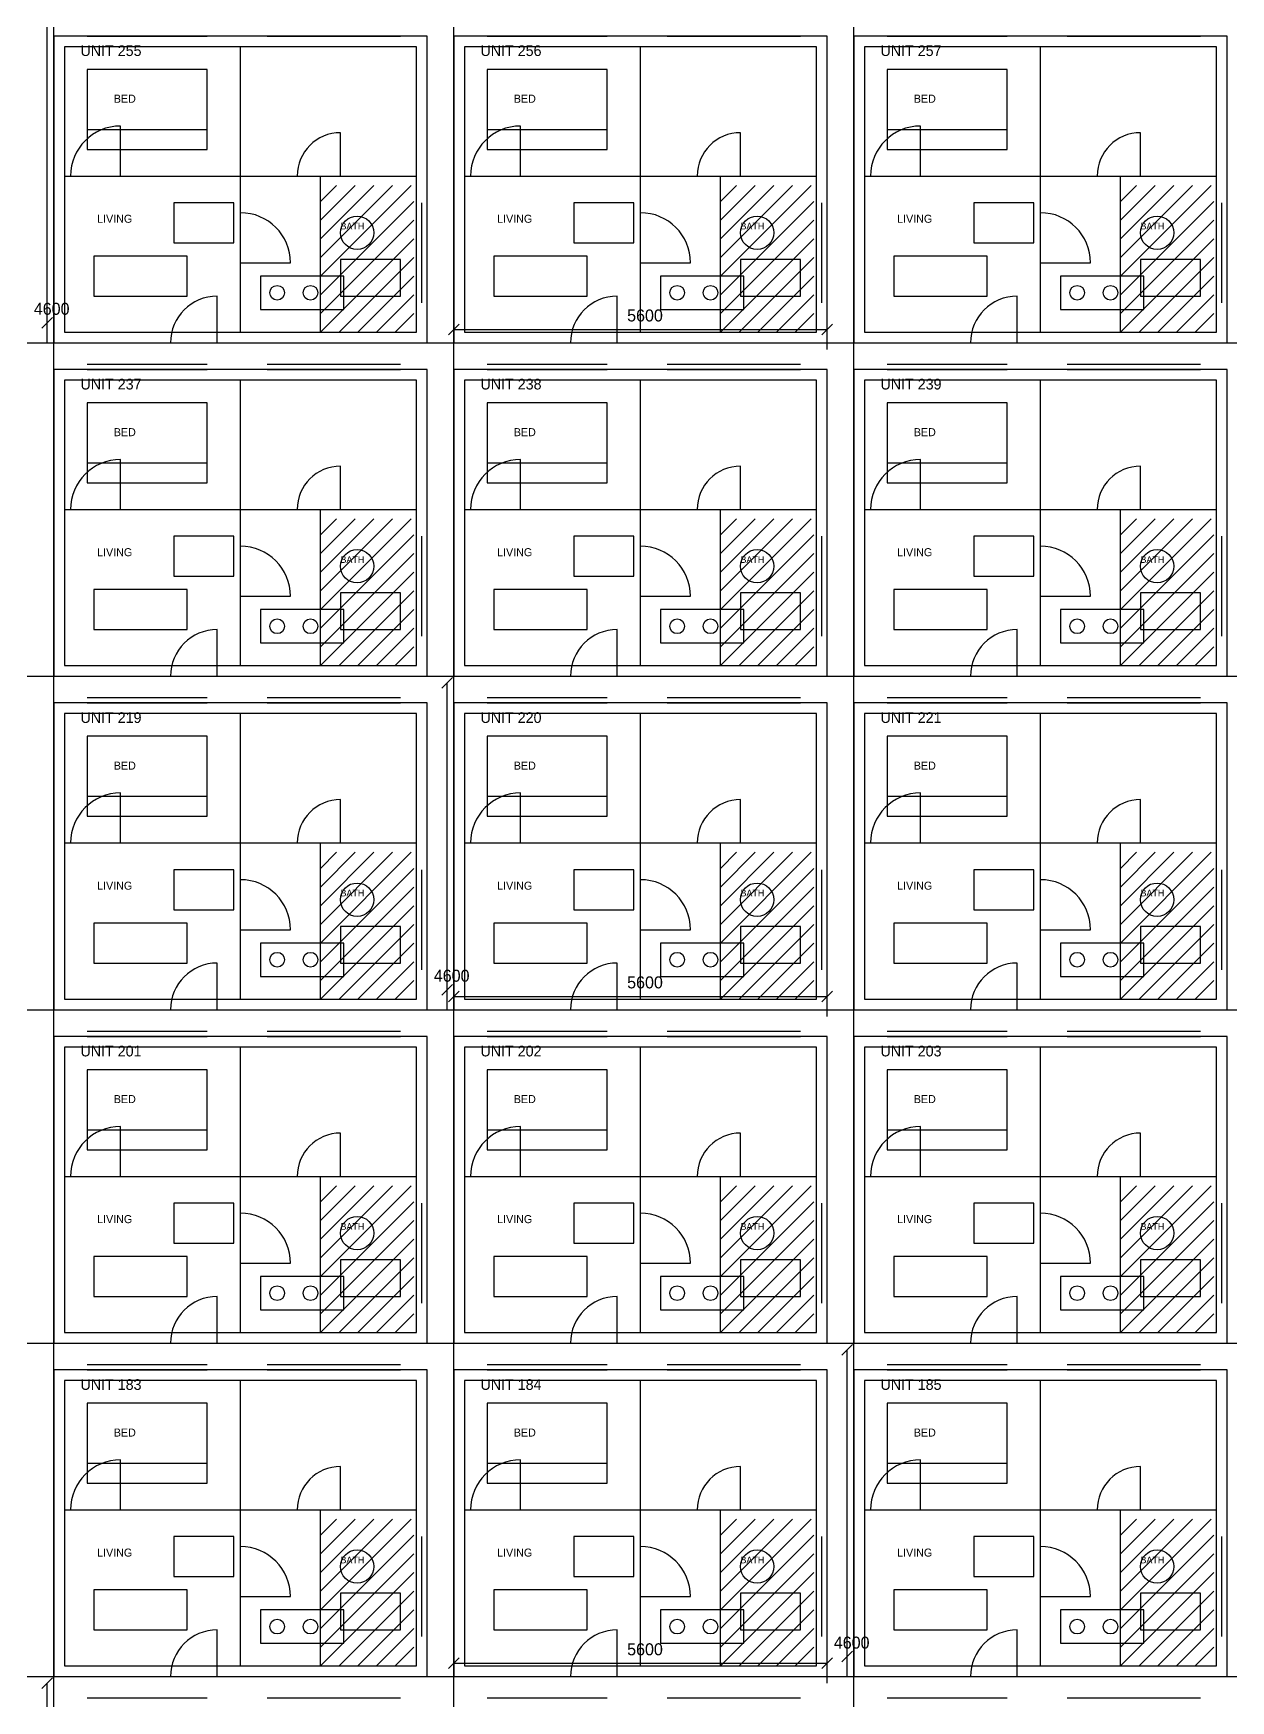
# Model space of a CAD drawing. Header units: millimetres. Extents: x -689 to 114080, y -500 to 99080.
# Drawn here: x 14693 to 32653, y 52640 to 77640 of the extents above; entities that cross this region are included whole.
import ezdxf

# ---------------------------------------------------------------- set-up
doc = ezdxf.new("R2010")
doc.units = ezdxf.units.MM
for name, color, linetype in [('DIMENSIONS', 3, 'CONTINUOUS'), ('DOORS', 2, 'CONTINUOUS'), ('FURNITURE', 5, 'CONTINUOUS'), ('GRID', 8, 'CONTINUOUS'), ('HATCH_SIM', 9, 'CONTINUOUS'), ('TEXT', 6, 'CONTINUOUS'), ('WALLS', 7, 'CONTINUOUS'), ('WINDOWS', 4, 'CONTINUOUS')]:
    doc.layers.add(name, color=color, linetype=linetype)

msp = doc.modelspace()

# ---------------------------------------------------------------- linework, layer by layer
at = {"layer": 'DIMENSIONS'}
for p, q in [((14900, 73300), (14900, 77900)), ((14900, 77600), (14900, 77900)), ((14820, 73220), (14980, 73380)), ((14900, 73000), (14900, 73300)), ((20920, 73120), (21080, 73280)), ((26520, 73120), (26680, 73280)), ((21000, 73200), (26600, 73200)), ((21000, 72900), (21000, 73200)), ((26600, 72900), (26600, 73200)), ((20820, 67820), (20980, 67980)), ((20900, 63300), (20900, 67900)), ((20900, 67600), (20900, 67900)), ((20820, 63220), (20980, 63380)), ((20900, 63000), (20900, 63300)), ((20920, 63120), (21080, 63280)), ((26520, 63120), (26680, 63280)), ((21000, 63200), (26600, 63200)), ((21000, 62900), (21000, 63200)), ((26600, 62900), (26600, 63200)), ((26820, 57820), (26980, 57980)), ((26900, 53300), (26900, 57900)), ((26900, 57600), (26900, 57900)), ((20920, 53120), (21080, 53280)), ((26520, 53120), (26680, 53280)), ((26820, 53220), (26980, 53380)), ((26900, 53000), (26900, 53300)), ((21000, 53200), (26600, 53200)), ((21000, 52900), (21000, 53200)), ((26600, 52900), (26600, 53200)), ((14820, 52820), (14980, 52980)), ((14900, 48300), (14900, 52900)), ((14900, 52600), (14900, 52900))]:
    msp.add_line(p, q, dxfattribs=at)
at = {"layer": 'DOORS'}
for p, q in [((16000, 75500), (16000, 76250)), ((22000, 75500), (22000, 76250)), ((28000, 75500), (28000, 76250)), ((19300, 75500), (19300, 76150)), ((25300, 75500), (25300, 76150)), ((31300, 75500), (31300, 76150)), ((17800, 74200), (18550, 74200)), ((23800, 74200), (24550, 74200)), ((29800, 74200), (30550, 74200)), ((17450, 73000), (17450, 73700)), ((23450, 73000), (23450, 73700)), ((29450, 73000), (29450, 73700)), ((16000, 70500), (16000, 71250)), ((22000, 70500), (22000, 71250)), ((28000, 70500), (28000, 71250)), ((19300, 70500), (19300, 71150)), ((25300, 70500), (25300, 71150)), ((31300, 70500), (31300, 71150)), ((17800, 69200), (18550, 69200)), ((23800, 69200), (24550, 69200)), ((29800, 69200), (30550, 69200)), ((17450, 68000), (17450, 68700)), ((23450, 68000), (23450, 68700)), ((29450, 68000), (29450, 68700)), ((16000, 65500), (16000, 66250)), ((22000, 65500), (22000, 66250)), ((28000, 65500), (28000, 66250)), ((19300, 65500), (19300, 66150)), ((25300, 65500), (25300, 66150)), ((31300, 65500), (31300, 66150)), ((17800, 64200), (18550, 64200)), ((23800, 64200), (24550, 64200)), ((29800, 64200), (30550, 64200)), ((17450, 63000), (17450, 63700)), ((23450, 63000), (23450, 63700)), ((29450, 63000), (29450, 63700)), ((16000, 60500), (16000, 61250)), ((22000, 60500), (22000, 61250)), ((28000, 60500), (28000, 61250)), ((19300, 60500), (19300, 61150)), ((25300, 60500), (25300, 61150)), ((31300, 60500), (31300, 61150)), ((17800, 59200), (18550, 59200)), ((23800, 59200), (24550, 59200)), ((29800, 59200), (30550, 59200)), ((17450, 58000), (17450, 58700)), ((23450, 58000), (23450, 58700)), ((29450, 58000), (29450, 58700)), ((16000, 55500), (16000, 56250)), ((22000, 55500), (22000, 56250)), ((28000, 55500), (28000, 56250)), ((19300, 55500), (19300, 56150)), ((25300, 55500), (25300, 56150)), ((31300, 55500), (31300, 56150)), ((17800, 54200), (18550, 54200)), ((23800, 54200), (24550, 54200)), ((29800, 54200), (30550, 54200)), ((17450, 53000), (17450, 53700)), ((23450, 53000), (23450, 53700)), ((29450, 53000), (29450, 53700))]:
    msp.add_line(p, q, dxfattribs=at)
for centre, radius, start, end in [((16000, 75500), 750, 90, 180), ((22000, 75500), 750, 90, 180), ((28000, 75500), 750, 90, 180), ((19300, 75500), 650, 90, 180), ((25300, 75500), 650, 90, 180), ((31300, 75500), 650, 90, 180), ((17800, 74200), 750, 0, 90), ((23800, 74200), 750, 0, 90), ((29800, 74200), 750, 0, 90), ((17450, 73000), 700, 90, 180), ((23450, 73000), 700, 90, 180), ((29450, 73000), 700, 90, 180), ((16000, 70500), 750, 90, 180), ((22000, 70500), 750, 90, 180), ((28000, 70500), 750, 90, 180), ((19300, 70500), 650, 90, 180), ((25300, 70500), 650, 90, 180), ((31300, 70500), 650, 90, 180), ((17800, 69200), 750, 0, 90), ((23800, 69200), 750, 0, 90), ((29800, 69200), 750, 0, 90), ((17450, 68000), 700, 90, 180), ((23450, 68000), 700, 90, 180), ((29450, 68000), 700, 90, 180), ((16000, 65500), 750, 90, 180), ((22000, 65500), 750, 90, 180), ((28000, 65500), 750, 90, 180), ((19300, 65500), 650, 90, 180), ((25300, 65500), 650, 90, 180), ((31300, 65500), 650, 90, 180), ((17800, 64200), 750, 0, 90), ((23800, 64200), 750, 0, 90), ((29800, 64200), 750, 0, 90), ((17450, 63000), 700, 90, 180), ((23450, 63000), 700, 90, 180), ((29450, 63000), 700, 90, 180), ((16000, 60500), 750, 90, 180), ((22000, 60500), 750, 90, 180), ((28000, 60500), 750, 90, 180), ((19300, 60500), 650, 90, 180), ((25300, 60500), 650, 90, 180), ((31300, 60500), 650, 90, 180), ((17800, 59200), 750, 0, 90), ((23800, 59200), 750, 0, 90), ((29800, 59200), 750, 0, 90), ((17450, 58000), 700, 90, 180), ((23450, 58000), 700, 90, 180), ((29450, 58000), 700, 90, 180), ((16000, 55500), 750, 90, 180), ((22000, 55500), 750, 90, 180), ((28000, 55500), 750, 90, 180), ((19300, 55500), 650, 90, 180), ((25300, 55500), 650, 90, 180), ((31300, 55500), 650, 90, 180), ((17800, 54200), 750, 0, 90), ((23800, 54200), 750, 0, 90), ((29800, 54200), 750, 0, 90), ((17450, 53000), 700, 90, 180), ((23450, 53000), 700, 90, 180), ((29450, 53000), 700, 90, 180)]:
    msp.add_arc(centre, radius, start, end, dxfattribs=at)
at = {"layer": 'FURNITURE'}
for p, q in [((17300, 77100), (15500, 77100)), ((15500, 77100), (15500, 75900)), ((17300, 75900), (17300, 77100)), ((23300, 77100), (21500, 77100)), ((21500, 77100), (21500, 75900)), ((23300, 75900), (23300, 77100)), ((29300, 77100), (27500, 77100)), ((27500, 77100), (27500, 75900)), ((29300, 75900), (29300, 77100)), ((15500, 76200), (17300, 76200)), ((21500, 76200), (23300, 76200)), ((27500, 76200), (29300, 76200)), ((15500, 75900), (17300, 75900)), ((21500, 75900), (23300, 75900)), ((27500, 75900), (29300, 75900)), ((17700, 75100), (16800, 75100)), ((16800, 75100), (16800, 74500)), ((17700, 74500), (17700, 75100)), ((23700, 75100), (22800, 75100)), ((22800, 75100), (22800, 74500)), ((23700, 74500), (23700, 75100)), ((29700, 75100), (28800, 75100)), ((28800, 75100), (28800, 74500)), ((29700, 74500), (29700, 75100)), ((16800, 74500), (17700, 74500)), ((22800, 74500), (23700, 74500)), ((28800, 74500), (29700, 74500)), ((17000, 74300), (15600, 74300)), ((15600, 74300), (15600, 73700)), ((17000, 73700), (17000, 74300)), ((20200, 74250), (19300, 74250)), ((19300, 74250), (19300, 73700)), ((20200, 73700), (20200, 74250)), ((23000, 74300), (21600, 74300)), ((21600, 74300), (21600, 73700)), ((23000, 73700), (23000, 74300)), ((26200, 74250), (25300, 74250)), ((25300, 74250), (25300, 73700)), ((26200, 73700), (26200, 74250)), ((29000, 74300), (27600, 74300)), ((27600, 74300), (27600, 73700)), ((29000, 73700), (29000, 74300)), ((32200, 74250), (31300, 74250)), ((31300, 74250), (31300, 73700)), ((32200, 73700), (32200, 74250)), ((19350, 74000), (18100, 74000)), ((18100, 74000), (18100, 73500)), ((19350, 73500), (19350, 74000)), ((25350, 74000), (24100, 74000)), ((24100, 74000), (24100, 73500)), ((25350, 73500), (25350, 74000)), ((31350, 74000), (30100, 74000)), ((30100, 74000), (30100, 73500)), ((31350, 73500), (31350, 74000)), ((15600, 73700), (17000, 73700)), ((18100, 73500), (19350, 73500)), ((19300, 73700), (20200, 73700)), ((21600, 73700), (23000, 73700)), ((24100, 73500), (25350, 73500)), ((25300, 73700), (26200, 73700)), ((27600, 73700), (29000, 73700)), ((30100, 73500), (31350, 73500)), ((31300, 73700), (32200, 73700)), ((17300, 72100), (15500, 72100)), ((15500, 72100), (15500, 70900)), ((17300, 70900), (17300, 72100)), ((23300, 72100), (21500, 72100)), ((21500, 72100), (21500, 70900)), ((23300, 70900), (23300, 72100)), ((29300, 72100), (27500, 72100)), ((27500, 72100), (27500, 70900)), ((29300, 70900), (29300, 72100)), ((15500, 71200), (17300, 71200)), ((21500, 71200), (23300, 71200)), ((27500, 71200), (29300, 71200)), ((15500, 70900), (17300, 70900)), ((21500, 70900), (23300, 70900)), ((27500, 70900), (29300, 70900)), ((17700, 70100), (16800, 70100)), ((16800, 70100), (16800, 69500)), ((17700, 69500), (17700, 70100)), ((23700, 70100), (22800, 70100)), ((22800, 70100), (22800, 69500)), ((23700, 69500), (23700, 70100)), ((29700, 70100), (28800, 70100)), ((28800, 70100), (28800, 69500)), ((29700, 69500), (29700, 70100)), ((16800, 69500), (17700, 69500)), ((22800, 69500), (23700, 69500)), ((28800, 69500), (29700, 69500)), ((17000, 69300), (15600, 69300)), ((15600, 69300), (15600, 68700)), ((17000, 68700), (17000, 69300)), ((20200, 69250), (19300, 69250)), ((19300, 69250), (19300, 68700)), ((20200, 68700), (20200, 69250)), ((23000, 69300), (21600, 69300)), ((21600, 69300), (21600, 68700)), ((23000, 68700), (23000, 69300)), ((26200, 69250), (25300, 69250)), ((25300, 69250), (25300, 68700)), ((26200, 68700), (26200, 69250)), ((29000, 69300), (27600, 69300)), ((27600, 69300), (27600, 68700)), ((29000, 68700), (29000, 69300)), ((32200, 69250), (31300, 69250)), ((31300, 69250), (31300, 68700)), ((32200, 68700), (32200, 69250)), ((19350, 69000), (18100, 69000)), ((18100, 69000), (18100, 68500)), ((19350, 68500), (19350, 69000)), ((25350, 69000), (24100, 69000)), ((24100, 69000), (24100, 68500)), ((25350, 68500), (25350, 69000)), ((31350, 69000), (30100, 69000)), ((30100, 69000), (30100, 68500)), ((31350, 68500), (31350, 69000)), ((15600, 68700), (17000, 68700)), ((18100, 68500), (19350, 68500)), ((19300, 68700), (20200, 68700)), ((21600, 68700), (23000, 68700)), ((24100, 68500), (25350, 68500)), ((25300, 68700), (26200, 68700)), ((27600, 68700), (29000, 68700)), ((30100, 68500), (31350, 68500)), ((31300, 68700), (32200, 68700)), ((17300, 67100), (15500, 67100)), ((15500, 67100), (15500, 65900)), ((17300, 65900), (17300, 67100)), ((23300, 67100), (21500, 67100)), ((21500, 67100), (21500, 65900)), ((23300, 65900), (23300, 67100)), ((29300, 67100), (27500, 67100)), ((27500, 67100), (27500, 65900)), ((29300, 65900), (29300, 67100)), ((15500, 66200), (17300, 66200)), ((21500, 66200), (23300, 66200)), ((27500, 66200), (29300, 66200)), ((15500, 65900), (17300, 65900)), ((21500, 65900), (23300, 65900)), ((27500, 65900), (29300, 65900)), ((17700, 65100), (16800, 65100)), ((16800, 65100), (16800, 64500)), ((17700, 64500), (17700, 65100)), ((23700, 65100), (22800, 65100)), ((22800, 65100), (22800, 64500)), ((23700, 64500), (23700, 65100)), ((29700, 65100), (28800, 65100)), ((28800, 65100), (28800, 64500)), ((29700, 64500), (29700, 65100)), ((16800, 64500), (17700, 64500)), ((22800, 64500), (23700, 64500)), ((28800, 64500), (29700, 64500)), ((17000, 64300), (15600, 64300)), ((15600, 64300), (15600, 63700)), ((17000, 63700), (17000, 64300)), ((20200, 64250), (19300, 64250)), ((19300, 64250), (19300, 63700)), ((20200, 63700), (20200, 64250)), ((23000, 64300), (21600, 64300)), ((21600, 64300), (21600, 63700)), ((23000, 63700), (23000, 64300)), ((26200, 64250), (25300, 64250)), ((25300, 64250), (25300, 63700)), ((26200, 63700), (26200, 64250)), ((29000, 64300), (27600, 64300)), ((27600, 64300), (27600, 63700)), ((29000, 63700), (29000, 64300)), ((32200, 64250), (31300, 64250)), ((31300, 64250), (31300, 63700)), ((32200, 63700), (32200, 64250)), ((19350, 64000), (18100, 64000)), ((18100, 64000), (18100, 63500)), ((19350, 63500), (19350, 64000)), ((25350, 64000), (24100, 64000)), ((24100, 64000), (24100, 63500)), ((25350, 63500), (25350, 64000)), ((31350, 64000), (30100, 64000)), ((30100, 64000), (30100, 63500)), ((31350, 63500), (31350, 64000)), ((15600, 63700), (17000, 63700)), ((18100, 63500), (19350, 63500)), ((19300, 63700), (20200, 63700)), ((21600, 63700), (23000, 63700)), ((24100, 63500), (25350, 63500)), ((25300, 63700), (26200, 63700)), ((27600, 63700), (29000, 63700)), ((30100, 63500), (31350, 63500)), ((31300, 63700), (32200, 63700)), ((17300, 62100), (15500, 62100)), ((15500, 62100), (15500, 60900)), ((17300, 60900), (17300, 62100)), ((23300, 62100), (21500, 62100)), ((21500, 62100), (21500, 60900)), ((23300, 60900), (23300, 62100)), ((29300, 62100), (27500, 62100)), ((27500, 62100), (27500, 60900)), ((29300, 60900), (29300, 62100)), ((15500, 61200), (17300, 61200)), ((21500, 61200), (23300, 61200)), ((27500, 61200), (29300, 61200)), ((15500, 60900), (17300, 60900)), ((21500, 60900), (23300, 60900)), ((27500, 60900), (29300, 60900)), ((17700, 60100), (16800, 60100)), ((16800, 60100), (16800, 59500)), ((17700, 59500), (17700, 60100)), ((23700, 60100), (22800, 60100)), ((22800, 60100), (22800, 59500)), ((23700, 59500), (23700, 60100)), ((29700, 60100), (28800, 60100)), ((28800, 60100), (28800, 59500)), ((29700, 59500), (29700, 60100)), ((16800, 59500), (17700, 59500)), ((22800, 59500), (23700, 59500)), ((28800, 59500), (29700, 59500)), ((17000, 59300), (15600, 59300)), ((15600, 59300), (15600, 58700)), ((17000, 58700), (17000, 59300)), ((20200, 59250), (19300, 59250)), ((19300, 59250), (19300, 58700)), ((20200, 58700), (20200, 59250)), ((23000, 59300), (21600, 59300)), ((21600, 59300), (21600, 58700)), ((23000, 58700), (23000, 59300)), ((26200, 59250), (25300, 59250)), ((25300, 59250), (25300, 58700)), ((26200, 58700), (26200, 59250)), ((29000, 59300), (27600, 59300)), ((27600, 59300), (27600, 58700)), ((29000, 58700), (29000, 59300)), ((32200, 59250), (31300, 59250)), ((31300, 59250), (31300, 58700)), ((32200, 58700), (32200, 59250)), ((19350, 59000), (18100, 59000)), ((18100, 59000), (18100, 58500)), ((19350, 58500), (19350, 59000)), ((25350, 59000), (24100, 59000)), ((24100, 59000), (24100, 58500)), ((25350, 58500), (25350, 59000)), ((31350, 59000), (30100, 59000)), ((30100, 59000), (30100, 58500)), ((31350, 58500), (31350, 59000)), ((15600, 58700), (17000, 58700)), ((18100, 58500), (19350, 58500)), ((19300, 58700), (20200, 58700)), ((21600, 58700), (23000, 58700)), ((24100, 58500), (25350, 58500)), ((25300, 58700), (26200, 58700)), ((27600, 58700), (29000, 58700)), ((30100, 58500), (31350, 58500)), ((31300, 58700), (32200, 58700)), ((17300, 57100), (15500, 57100)), ((15500, 57100), (15500, 55900)), ((17300, 55900), (17300, 57100)), ((23300, 57100), (21500, 57100)), ((21500, 57100), (21500, 55900)), ((23300, 55900), (23300, 57100)), ((29300, 57100), (27500, 57100)), ((27500, 57100), (27500, 55900)), ((29300, 55900), (29300, 57100)), ((15500, 56200), (17300, 56200)), ((21500, 56200), (23300, 56200)), ((27500, 56200), (29300, 56200)), ((15500, 55900), (17300, 55900)), ((21500, 55900), (23300, 55900)), ((27500, 55900), (29300, 55900)), ((17700, 55100), (16800, 55100)), ((16800, 55100), (16800, 54500)), ((17700, 54500), (17700, 55100)), ((23700, 55100), (22800, 55100)), ((22800, 55100), (22800, 54500)), ((23700, 54500), (23700, 55100)), ((29700, 55100), (28800, 55100)), ((28800, 55100), (28800, 54500)), ((29700, 54500), (29700, 55100)), ((16800, 54500), (17700, 54500)), ((22800, 54500), (23700, 54500)), ((28800, 54500), (29700, 54500)), ((17000, 54300), (15600, 54300)), ((15600, 54300), (15600, 53700)), ((17000, 53700), (17000, 54300)), ((20200, 54250), (19300, 54250)), ((19300, 54250), (19300, 53700)), ((20200, 53700), (20200, 54250)), ((23000, 54300), (21600, 54300)), ((21600, 54300), (21600, 53700)), ((23000, 53700), (23000, 54300)), ((26200, 54250), (25300, 54250)), ((25300, 54250), (25300, 53700)), ((26200, 53700), (26200, 54250)), ((29000, 54300), (27600, 54300)), ((27600, 54300), (27600, 53700)), ((29000, 53700), (29000, 54300)), ((32200, 54250), (31300, 54250)), ((31300, 54250), (31300, 53700)), ((32200, 53700), (32200, 54250)), ((19350, 54000), (18100, 54000)), ((18100, 54000), (18100, 53500)), ((19350, 53500), (19350, 54000)), ((25350, 54000), (24100, 54000)), ((24100, 54000), (24100, 53500)), ((25350, 53500), (25350, 54000)), ((31350, 54000), (30100, 54000)), ((30100, 54000), (30100, 53500)), ((31350, 53500), (31350, 54000)), ((15600, 53700), (17000, 53700)), ((18100, 53500), (19350, 53500)), ((19300, 53700), (20200, 53700)), ((21600, 53700), (23000, 53700)), ((24100, 53500), (25350, 53500)), ((25300, 53700), (26200, 53700)), ((27600, 53700), (29000, 53700)), ((30100, 53500), (31350, 53500)), ((31300, 53700), (32200, 53700))]:
    msp.add_line(p, q, dxfattribs=at)
for centre, radius in [((19550, 74650), 250), ((25550, 74650), 250), ((31550, 74650), 250), ((18350, 73750), 110), ((18850, 73750), 110), ((24350, 73750), 110), ((24850, 73750), 110), ((30350, 73750), 110), ((30850, 73750), 110), ((19550, 69650), 250), ((25550, 69650), 250), ((31550, 69650), 250), ((18350, 68750), 110), ((18850, 68750), 110), ((24350, 68750), 110), ((24850, 68750), 110), ((30350, 68750), 110), ((30850, 68750), 110), ((19550, 64650), 250), ((25550, 64650), 250), ((31550, 64650), 250), ((18350, 63750), 110), ((18850, 63750), 110), ((24350, 63750), 110), ((24850, 63750), 110), ((30350, 63750), 110), ((30850, 63750), 110), ((19550, 59650), 250), ((25550, 59650), 250), ((31550, 59650), 250), ((18350, 58750), 110), ((18850, 58750), 110), ((24350, 58750), 110), ((24850, 58750), 110), ((30350, 58750), 110), ((30850, 58750), 110), ((19550, 54650), 250), ((25550, 54650), 250), ((31550, 54650), 250), ((18350, 53750), 110), ((18850, 53750), 110), ((24350, 53750), 110), ((24850, 53750), 110), ((30350, 53750), 110), ((30850, 53750), 110)]:
    msp.add_circle(centre, radius, dxfattribs=at)
at = {"layer": 'GRID'}
for p, q in [((15000, 500), (15000, 97700)), ((21000, 500), (21000, 97700)), ((27000, 500), (27000, 97700)), ((500, 73000), (113500, 73000)), ((500, 68000), (113500, 68000)), ((500, 63000), (113500, 63000)), ((500, 58000), (113500, 58000)), ((500, 53000), (113500, 53000))]:
    msp.add_line(p, q, dxfattribs=at)
at = {"layer": 'HATCH_SIM'}
for p, q in [((19000, 75120), (19240, 75360)), ((19000, 74840), (19520, 75360)), ((19000, 74560), (19800, 75360)), ((19000, 74280), (20080, 75360)), ((19000, 74000), (20360, 75360)), ((25000, 75120), (25240, 75360)), ((25000, 74840), (25520, 75360)), ((25000, 74560), (25800, 75360)), ((25000, 74280), (26080, 75360)), ((25000, 74000), (26360, 75360)), ((31000, 75120), (31240, 75360)), ((31000, 74840), (31520, 75360)), ((31000, 74560), (31800, 75360)), ((31000, 74280), (32080, 75360)), ((31000, 74000), (32360, 75360)), ((19000, 73720), (20400, 75120)), ((25000, 73720), (26400, 75120)), ((31000, 73720), (32400, 75120)), ((19000, 73440), (20400, 74840)), ((25000, 73440), (26400, 74840)), ((31000, 73440), (32400, 74840)), ((19000, 73160), (20400, 74560)), ((25000, 73160), (26400, 74560)), ((31000, 73160), (32400, 74560)), ((19280, 73160), (20400, 74280)), ((25280, 73160), (26400, 74280)), ((31280, 73160), (32400, 74280)), ((19560, 73160), (20400, 74000)), ((25560, 73160), (26400, 74000)), ((31560, 73160), (32400, 74000)), ((19840, 73160), (20400, 73720)), ((25840, 73160), (26400, 73720)), ((31840, 73160), (32400, 73720)), ((20120, 73160), (20400, 73440)), ((26120, 73160), (26400, 73440)), ((32120, 73160), (32400, 73440)), ((20400, 73160), (20400, 73160)), ((26400, 73160), (26400, 73160)), ((32400, 73160), (32400, 73160)), ((19000, 70120), (19240, 70360)), ((19000, 69840), (19520, 70360)), ((19000, 69560), (19800, 70360)), ((19000, 69280), (20080, 70360)), ((19000, 69000), (20360, 70360)), ((25000, 70120), (25240, 70360)), ((25000, 69840), (25520, 70360)), ((25000, 69560), (25800, 70360)), ((25000, 69280), (26080, 70360)), ((25000, 69000), (26360, 70360)), ((31000, 70120), (31240, 70360)), ((31000, 69840), (31520, 70360)), ((31000, 69560), (31800, 70360)), ((31000, 69280), (32080, 70360)), ((31000, 69000), (32360, 70360)), ((19000, 68720), (20400, 70120)), ((25000, 68720), (26400, 70120)), ((31000, 68720), (32400, 70120)), ((19000, 68440), (20400, 69840)), ((25000, 68440), (26400, 69840)), ((31000, 68440), (32400, 69840)), ((19000, 68160), (20400, 69560)), ((25000, 68160), (26400, 69560)), ((31000, 68160), (32400, 69560)), ((19280, 68160), (20400, 69280)), ((25280, 68160), (26400, 69280)), ((31280, 68160), (32400, 69280)), ((19560, 68160), (20400, 69000)), ((25560, 68160), (26400, 69000)), ((31560, 68160), (32400, 69000)), ((19840, 68160), (20400, 68720)), ((25840, 68160), (26400, 68720)), ((31840, 68160), (32400, 68720)), ((20120, 68160), (20400, 68440)), ((26120, 68160), (26400, 68440)), ((32120, 68160), (32400, 68440)), ((20400, 68160), (20400, 68160)), ((26400, 68160), (26400, 68160)), ((32400, 68160), (32400, 68160)), ((19000, 65120), (19240, 65360)), ((19000, 64840), (19520, 65360)), ((19000, 64560), (19800, 65360)), ((19000, 64280), (20080, 65360)), ((19000, 64000), (20360, 65360)), ((25000, 65120), (25240, 65360)), ((25000, 64840), (25520, 65360)), ((25000, 64560), (25800, 65360)), ((25000, 64280), (26080, 65360)), ((25000, 64000), (26360, 65360)), ((31000, 65120), (31240, 65360)), ((31000, 64840), (31520, 65360)), ((31000, 64560), (31800, 65360)), ((31000, 64280), (32080, 65360)), ((31000, 64000), (32360, 65360)), ((19000, 63720), (20400, 65120)), ((25000, 63720), (26400, 65120)), ((31000, 63720), (32400, 65120)), ((19000, 63440), (20400, 64840)), ((25000, 63440), (26400, 64840)), ((31000, 63440), (32400, 64840)), ((19000, 63160), (20400, 64560)), ((25000, 63160), (26400, 64560)), ((31000, 63160), (32400, 64560)), ((19280, 63160), (20400, 64280)), ((25280, 63160), (26400, 64280)), ((31280, 63160), (32400, 64280)), ((19560, 63160), (20400, 64000)), ((25560, 63160), (26400, 64000)), ((31560, 63160), (32400, 64000)), ((19840, 63160), (20400, 63720)), ((25840, 63160), (26400, 63720)), ((31840, 63160), (32400, 63720)), ((20120, 63160), (20400, 63440)), ((26120, 63160), (26400, 63440)), ((32120, 63160), (32400, 63440)), ((20400, 63160), (20400, 63160)), ((26400, 63160), (26400, 63160)), ((32400, 63160), (32400, 63160)), ((19000, 60120), (19240, 60360)), ((19000, 59840), (19520, 60360)), ((19000, 59560), (19800, 60360)), ((19000, 59280), (20080, 60360)), ((19000, 59000), (20360, 60360)), ((25000, 60120), (25240, 60360)), ((25000, 59840), (25520, 60360)), ((25000, 59560), (25800, 60360)), ((25000, 59280), (26080, 60360)), ((25000, 59000), (26360, 60360)), ((31000, 60120), (31240, 60360)), ((31000, 59840), (31520, 60360)), ((31000, 59560), (31800, 60360)), ((31000, 59280), (32080, 60360)), ((31000, 59000), (32360, 60360)), ((19000, 58720), (20400, 60120)), ((25000, 58720), (26400, 60120)), ((31000, 58720), (32400, 60120)), ((19000, 58440), (20400, 59840)), ((25000, 58440), (26400, 59840)), ((31000, 58440), (32400, 59840)), ((19000, 58160), (20400, 59560)), ((25000, 58160), (26400, 59560)), ((31000, 58160), (32400, 59560)), ((19280, 58160), (20400, 59280)), ((25280, 58160), (26400, 59280)), ((31280, 58160), (32400, 59280)), ((19560, 58160), (20400, 59000)), ((25560, 58160), (26400, 59000)), ((31560, 58160), (32400, 59000)), ((19840, 58160), (20400, 58720)), ((25840, 58160), (26400, 58720)), ((31840, 58160), (32400, 58720)), ((20120, 58160), (20400, 58440)), ((26120, 58160), (26400, 58440)), ((32120, 58160), (32400, 58440)), ((20400, 58160), (20400, 58160)), ((26400, 58160), (26400, 58160)), ((32400, 58160), (32400, 58160)), ((19000, 55120), (19240, 55360)), ((19000, 54840), (19520, 55360)), ((19000, 54560), (19800, 55360)), ((19000, 54280), (20080, 55360)), ((19000, 54000), (20360, 55360)), ((25000, 55120), (25240, 55360)), ((25000, 54840), (25520, 55360)), ((25000, 54560), (25800, 55360)), ((25000, 54280), (26080, 55360)), ((25000, 54000), (26360, 55360)), ((31000, 55120), (31240, 55360)), ((31000, 54840), (31520, 55360)), ((31000, 54560), (31800, 55360)), ((31000, 54280), (32080, 55360)), ((31000, 54000), (32360, 55360)), ((19000, 53720), (20400, 55120)), ((25000, 53720), (26400, 55120)), ((31000, 53720), (32400, 55120)), ((19000, 53440), (20400, 54840)), ((25000, 53440), (26400, 54840)), ((31000, 53440), (32400, 54840)), ((19000, 53160), (20400, 54560)), ((25000, 53160), (26400, 54560)), ((31000, 53160), (32400, 54560)), ((19280, 53160), (20400, 54280)), ((25280, 53160), (26400, 54280)), ((31280, 53160), (32400, 54280)), ((19560, 53160), (20400, 54000)), ((25560, 53160), (26400, 54000)), ((31560, 53160), (32400, 54000)), ((19840, 53160), (20400, 53720)), ((25840, 53160), (26400, 53720)), ((31840, 53160), (32400, 53720)), ((20120, 53160), (20400, 53440)), ((26120, 53160), (26400, 53440)), ((32120, 53160), (32400, 53440)), ((20400, 53160), (20400, 53160)), ((26400, 53160), (26400, 53160)), ((32400, 53160), (32400, 53160))]:
    msp.add_line(p, q, dxfattribs=at)
at = {"layer": 'WALLS'}
for p, q in [((20600, 77600), (15000, 77600)), ((15000, 77600), (15000, 73000)), ((20600, 73000), (20600, 77600)), ((26600, 77600), (21000, 77600)), ((21000, 77600), (21000, 73000)), ((26600, 73000), (26600, 77600)), ((32600, 77600), (27000, 77600)), ((27000, 77600), (27000, 73000)), ((32600, 73000), (32600, 77600)), ((20440, 77440), (15160, 77440)), ((15160, 77440), (15160, 73160)), ((17800, 73160), (17800, 77440)), ((20440, 73160), (20440, 77440)), ((26440, 77440), (21160, 77440)), ((21160, 77440), (21160, 73160)), ((23800, 73160), (23800, 77440)), ((26440, 73160), (26440, 77440)), ((32440, 77440), (27160, 77440)), ((27160, 77440), (27160, 73160)), ((29800, 73160), (29800, 77440)), ((32440, 73160), (32440, 77440)), ((15160, 75500), (20440, 75500)), ((19000, 73160), (19000, 75500)), ((21160, 75500), (26440, 75500)), ((25000, 73160), (25000, 75500)), ((27160, 75500), (32440, 75500)), ((31000, 73160), (31000, 75500)), ((15000, 73000), (20600, 73000)), ((15160, 73160), (20440, 73160)), ((21000, 73000), (26600, 73000)), ((21160, 73160), (26440, 73160)), ((27000, 73000), (32600, 73000)), ((27160, 73160), (32440, 73160)), ((20600, 72600), (15000, 72600)), ((15000, 72600), (15000, 68000)), ((20600, 68000), (20600, 72600)), ((26600, 72600), (21000, 72600)), ((21000, 72600), (21000, 68000)), ((26600, 68000), (26600, 72600)), ((32600, 72600), (27000, 72600)), ((27000, 72600), (27000, 68000)), ((32600, 68000), (32600, 72600)), ((20440, 72440), (15160, 72440)), ((15160, 72440), (15160, 68160)), ((17800, 68160), (17800, 72440)), ((20440, 68160), (20440, 72440)), ((26440, 72440), (21160, 72440)), ((21160, 72440), (21160, 68160)), ((23800, 68160), (23800, 72440)), ((26440, 68160), (26440, 72440)), ((32440, 72440), (27160, 72440)), ((27160, 72440), (27160, 68160)), ((29800, 68160), (29800, 72440)), ((32440, 68160), (32440, 72440)), ((15160, 70500), (20440, 70500)), ((19000, 68160), (19000, 70500)), ((21160, 70500), (26440, 70500)), ((25000, 68160), (25000, 70500)), ((27160, 70500), (32440, 70500)), ((31000, 68160), (31000, 70500)), ((15000, 68000), (20600, 68000)), ((15160, 68160), (20440, 68160)), ((21000, 68000), (26600, 68000)), ((21160, 68160), (26440, 68160)), ((27000, 68000), (32600, 68000)), ((27160, 68160), (32440, 68160)), ((20600, 67600), (15000, 67600)), ((15000, 67600), (15000, 63000)), ((20600, 63000), (20600, 67600)), ((26600, 67600), (21000, 67600)), ((21000, 67600), (21000, 63000)), ((26600, 63000), (26600, 67600)), ((32600, 67600), (27000, 67600)), ((27000, 67600), (27000, 63000)), ((32600, 63000), (32600, 67600)), ((20440, 67440), (15160, 67440)), ((15160, 67440), (15160, 63160)), ((17800, 63160), (17800, 67440)), ((20440, 63160), (20440, 67440)), ((26440, 67440), (21160, 67440)), ((21160, 67440), (21160, 63160)), ((23800, 63160), (23800, 67440)), ((26440, 63160), (26440, 67440)), ((32440, 67440), (27160, 67440)), ((27160, 67440), (27160, 63160)), ((29800, 63160), (29800, 67440)), ((32440, 63160), (32440, 67440)), ((15160, 65500), (20440, 65500)), ((19000, 63160), (19000, 65500)), ((21160, 65500), (26440, 65500)), ((25000, 63160), (25000, 65500)), ((27160, 65500), (32440, 65500)), ((31000, 63160), (31000, 65500)), ((15000, 63000), (20600, 63000)), ((15160, 63160), (20440, 63160)), ((21000, 63000), (26600, 63000)), ((21160, 63160), (26440, 63160)), ((27000, 63000), (32600, 63000)), ((27160, 63160), (32440, 63160)), ((20600, 62600), (15000, 62600)), ((15000, 62600), (15000, 58000)), ((20600, 58000), (20600, 62600)), ((26600, 62600), (21000, 62600)), ((21000, 62600), (21000, 58000)), ((26600, 58000), (26600, 62600)), ((32600, 62600), (27000, 62600)), ((27000, 62600), (27000, 58000)), ((32600, 58000), (32600, 62600)), ((20440, 62440), (15160, 62440)), ((15160, 62440), (15160, 58160)), ((17800, 58160), (17800, 62440)), ((20440, 58160), (20440, 62440)), ((26440, 62440), (21160, 62440)), ((21160, 62440), (21160, 58160)), ((23800, 58160), (23800, 62440)), ((26440, 58160), (26440, 62440)), ((32440, 62440), (27160, 62440)), ((27160, 62440), (27160, 58160)), ((29800, 58160), (29800, 62440)), ((32440, 58160), (32440, 62440)), ((15160, 60500), (20440, 60500)), ((19000, 58160), (19000, 60500)), ((21160, 60500), (26440, 60500)), ((25000, 58160), (25000, 60500)), ((27160, 60500), (32440, 60500)), ((31000, 58160), (31000, 60500)), ((15000, 58000), (20600, 58000)), ((15160, 58160), (20440, 58160)), ((21000, 58000), (26600, 58000)), ((21160, 58160), (26440, 58160)), ((27000, 58000), (32600, 58000)), ((27160, 58160), (32440, 58160)), ((20600, 57600), (15000, 57600)), ((15000, 57600), (15000, 53000)), ((20600, 53000), (20600, 57600)), ((26600, 57600), (21000, 57600)), ((21000, 57600), (21000, 53000)), ((26600, 53000), (26600, 57600)), ((32600, 57600), (27000, 57600)), ((27000, 57600), (27000, 53000)), ((32600, 53000), (32600, 57600)), ((20440, 57440), (15160, 57440)), ((15160, 57440), (15160, 53160)), ((17800, 53160), (17800, 57440)), ((20440, 53160), (20440, 57440)), ((26440, 57440), (21160, 57440)), ((21160, 57440), (21160, 53160)), ((23800, 53160), (23800, 57440)), ((26440, 53160), (26440, 57440)), ((32440, 57440), (27160, 57440)), ((27160, 57440), (27160, 53160)), ((29800, 53160), (29800, 57440)), ((32440, 53160), (32440, 57440)), ((15160, 55500), (20440, 55500)), ((19000, 53160), (19000, 55500)), ((21160, 55500), (26440, 55500)), ((25000, 53160), (25000, 55500)), ((27160, 55500), (32440, 55500)), ((31000, 53160), (31000, 55500)), ((15000, 53000), (20600, 53000)), ((15160, 53160), (20440, 53160)), ((21000, 53000), (26600, 53000)), ((21160, 53160), (26440, 53160)), ((27000, 53000), (32600, 53000)), ((27160, 53160), (32440, 53160))]:
    msp.add_line(p, q, dxfattribs=at)
at = {"layer": 'WINDOWS'}
for p, q in [((15500, 77600), (17300, 77600)), ((18200, 77600), (20200, 77600)), ((21500, 77600), (23300, 77600)), ((24200, 77600), (26200, 77600)), ((27500, 77600), (29300, 77600)), ((30200, 77600), (32200, 77600)), ((20520, 73600), (20520, 75100)), ((20600, 73600), (20600, 75100)), ((26520, 73600), (26520, 75100)), ((26600, 73600), (26600, 75100)), ((32520, 73600), (32520, 75100)), ((32600, 73600), (32600, 75100)), ((15500, 72680), (17300, 72680)), ((15500, 72600), (17300, 72600)), ((18200, 72680), (20200, 72680)), ((18200, 72600), (20200, 72600)), ((21500, 72680), (23300, 72680)), ((21500, 72600), (23300, 72600)), ((24200, 72680), (26200, 72680)), ((24200, 72600), (26200, 72600)), ((27500, 72680), (29300, 72680)), ((27500, 72600), (29300, 72600)), ((30200, 72680), (32200, 72680)), ((30200, 72600), (32200, 72600)), ((20520, 68600), (20520, 70100)), ((20600, 68600), (20600, 70100)), ((26520, 68600), (26520, 70100)), ((26600, 68600), (26600, 70100)), ((32520, 68600), (32520, 70100)), ((32600, 68600), (32600, 70100)), ((15500, 67680), (17300, 67680)), ((15500, 67600), (17300, 67600)), ((18200, 67680), (20200, 67680)), ((18200, 67600), (20200, 67600)), ((21500, 67680), (23300, 67680)), ((21500, 67600), (23300, 67600)), ((24200, 67680), (26200, 67680)), ((24200, 67600), (26200, 67600)), ((27500, 67680), (29300, 67680)), ((27500, 67600), (29300, 67600)), ((30200, 67680), (32200, 67680)), ((30200, 67600), (32200, 67600)), ((20520, 63600), (20520, 65100)), ((20600, 63600), (20600, 65100)), ((26520, 63600), (26520, 65100)), ((26600, 63600), (26600, 65100)), ((32520, 63600), (32520, 65100)), ((32600, 63600), (32600, 65100)), ((15500, 62680), (17300, 62680)), ((15500, 62600), (17300, 62600)), ((18200, 62680), (20200, 62680)), ((18200, 62600), (20200, 62600)), ((21500, 62680), (23300, 62680)), ((21500, 62600), (23300, 62600)), ((24200, 62680), (26200, 62680)), ((24200, 62600), (26200, 62600)), ((27500, 62680), (29300, 62680)), ((27500, 62600), (29300, 62600)), ((30200, 62680), (32200, 62680)), ((30200, 62600), (32200, 62600)), ((20520, 58600), (20520, 60100)), ((20600, 58600), (20600, 60100)), ((26520, 58600), (26520, 60100)), ((26600, 58600), (26600, 60100)), ((32520, 58600), (32520, 60100)), ((32600, 58600), (32600, 60100)), ((15500, 57680), (17300, 57680)), ((15500, 57600), (17300, 57600)), ((18200, 57680), (20200, 57680)), ((18200, 57600), (20200, 57600)), ((21500, 57680), (23300, 57680)), ((21500, 57600), (23300, 57600)), ((24200, 57680), (26200, 57680)), ((24200, 57600), (26200, 57600)), ((27500, 57680), (29300, 57680)), ((27500, 57600), (29300, 57600)), ((30200, 57680), (32200, 57680)), ((30200, 57600), (32200, 57600)), ((20520, 53600), (20520, 55100)), ((20600, 53600), (20600, 55100)), ((26520, 53600), (26520, 55100)), ((26600, 53600), (26600, 55100)), ((32520, 53600), (32520, 55100)), ((32600, 53600), (32600, 55100)), ((15500, 52680), (17300, 52680)), ((18200, 52680), (20200, 52680)), ((21500, 52680), (23300, 52680)), ((24200, 52680), (26200, 52680)), ((27500, 52680), (29300, 52680)), ((30200, 52680), (32200, 52680))]:
    msp.add_line(p, q, dxfattribs=at)

# ---------------------------------------------------------------- texts
at = {"layer": 'DIMENSIONS'}
for s, p in [('4600', (14700, 73420)), ('5600', (23600, 73320)), ('4600', (20700, 63420)), ('5600', (23600, 63320)), ('5600', (23600, 53320)), ('4600', (26700, 53420))]:
    msp.add_text(s, height=180, dxfattribs=at).set_placement(p)
at = {"layer": 'TEXT'}
for s, height, p in [('UNIT 255', 160, (15400, 77300)), ('UNIT 256', 160, (21400, 77300)), ('UNIT 257', 160, (27400, 77300)), ('BED', 120, (15900, 76600)), ('BED', 120, (21900, 76600)), ('BED', 120, (27900, 76600)), ('LIVING', 120, (15650, 74800)), ('BATH', 100, (19300, 74700)), ('LIVING', 120, (21650, 74800)), ('BATH', 100, (25300, 74700)), ('LIVING', 120, (27650, 74800)), ('BATH', 100, (31300, 74700)), ('UNIT 237', 160, (15400, 72300)), ('UNIT 238', 160, (21400, 72300)), ('UNIT 239', 160, (27400, 72300)), ('BED', 120, (15900, 71600)), ('BED', 120, (21900, 71600)), ('BED', 120, (27900, 71600)), ('LIVING', 120, (15650, 69800)), ('BATH', 100, (19300, 69700)), ('LIVING', 120, (21650, 69800)), ('BATH', 100, (25300, 69700)), ('LIVING', 120, (27650, 69800)), ('BATH', 100, (31300, 69700)), ('UNIT 219', 160, (15400, 67300)), ('UNIT 220', 160, (21400, 67300)), ('UNIT 221', 160, (27400, 67300)), ('BED', 120, (15900, 66600)), ('BED', 120, (21900, 66600)), ('BED', 120, (27900, 66600)), ('LIVING', 120, (15650, 64800)), ('BATH', 100, (19300, 64700)), ('LIVING', 120, (21650, 64800)), ('BATH', 100, (25300, 64700)), ('LIVING', 120, (27650, 64800)), ('BATH', 100, (31300, 64700)), ('UNIT 201', 160, (15400, 62300)), ('UNIT 202', 160, (21400, 62300)), ('UNIT 203', 160, (27400, 62300)), ('BED', 120, (15900, 61600)), ('BED', 120, (21900, 61600)), ('BED', 120, (27900, 61600)), ('LIVING', 120, (15650, 59800)), ('BATH', 100, (19300, 59700)), ('LIVING', 120, (21650, 59800)), ('BATH', 100, (25300, 59700)), ('LIVING', 120, (27650, 59800)), ('BATH', 100, (31300, 59700)), ('UNIT 183', 160, (15400, 57300)), ('UNIT 184', 160, (21400, 57300)), ('UNIT 185', 160, (27400, 57300)), ('BED', 120, (15900, 56600)), ('BED', 120, (21900, 56600)), ('BED', 120, (27900, 56600)), ('LIVING', 120, (15650, 54800)), ('BATH', 100, (19300, 54700)), ('LIVING', 120, (21650, 54800)), ('BATH', 100, (25300, 54700)), ('LIVING', 120, (27650, 54800)), ('BATH', 100, (31300, 54700))]:
    msp.add_text(s, height=height, dxfattribs=at).set_placement(p)

doc.saveas('drawing.dxf')
